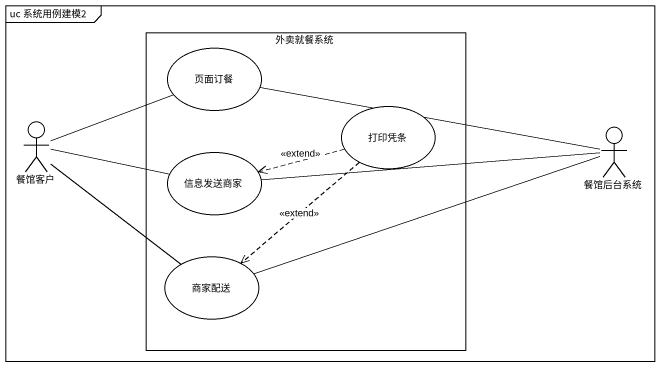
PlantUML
@startuml
mainframe uc 系统用例建模2
rectangle 外卖就餐系统 {
  usecase 页面订餐
  usecase 打印凭条
  usecase 信息发送商家
  usecase 商家配送
}
actor 餐馆客户
actor 餐馆后台系统
页面订餐 -right- 餐馆后台系统
餐馆客户 -right- 页面订餐
餐馆客户 -right- 信息发送商家
餐馆客户 -- 商家配送
打印凭条 .left.> 信息发送商家 : <<extend>>
打印凭条 ..> 商家配送 : <<extend>>
信息发送商家 -right- 餐馆后台系统
商家配送 -right- 餐馆后台系统
@enduml
